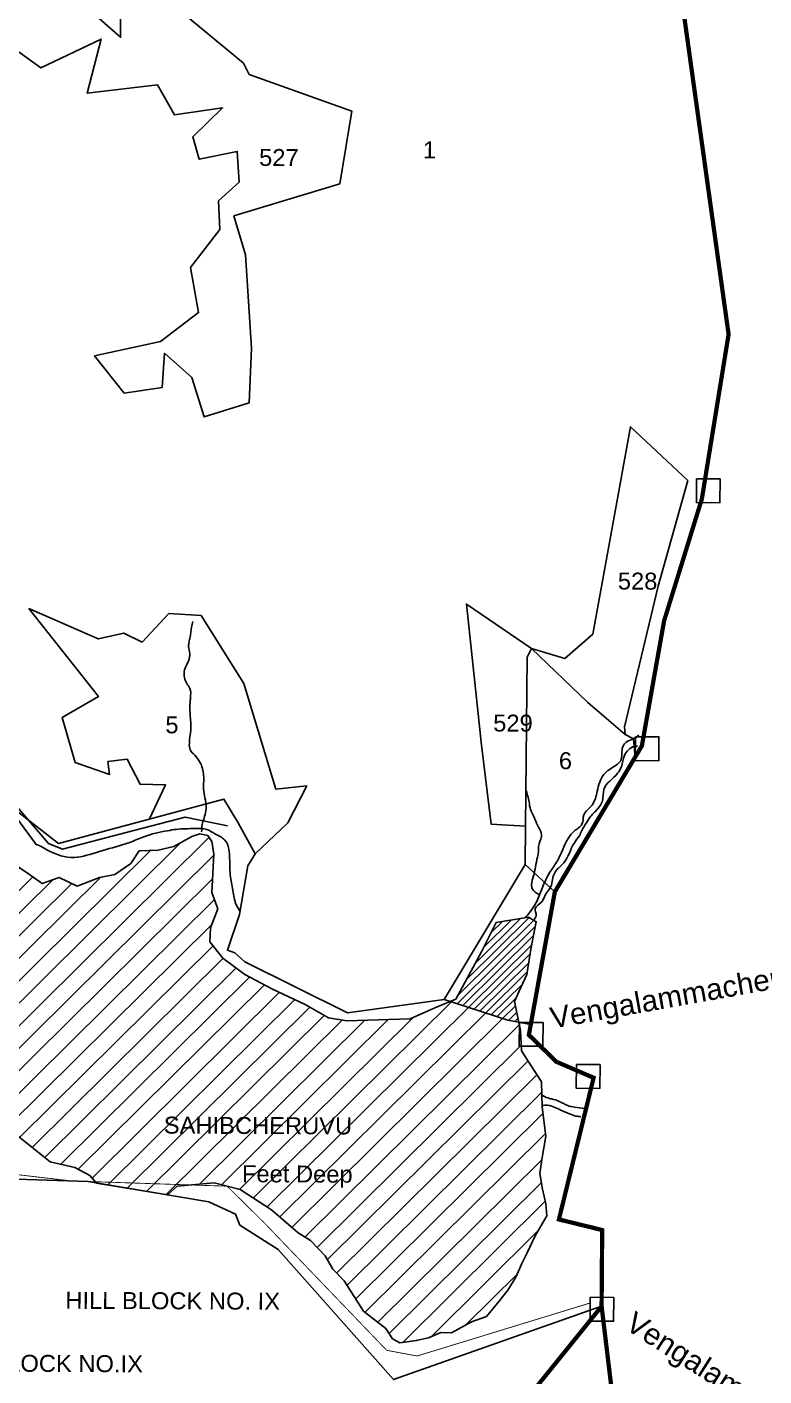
# Model space of a CAD drawing. Header units: feet. Extents: x 799341 to 808000, y 1563100 to 1570804.
# Drawn here: x 805668 to 806537, y 1565996 to 1567586 of the extents above; entities that cross this region are included whole.
import ezdxf

# ---------------------------------------------------------------- set-up
doc = ezdxf.new("R2010")
doc.units = ezdxf.units.FT
doc.header["$LTSCALE"] = 15
doc.header["$MEASUREMENT"] = 0
doc.linetypes.add('HIDDEN2', pattern=[0.1875, 0.125, -0.0625])
for name, color, linetype in [('HILL', 17, 'Continuous'), ('PLOT', 7, 'Continuous'), ('PLOT NO', 7, 'Continuous'), ('ROADS', 6, 'Continuous'), ('TANKS-STREAM', 4, 'Continuous'), ('VILLAGE STONES', 240, 'Continuous')]:
    doc.layers.add(name, color=color, linetype=linetype)
doc.layers.add('VILLAGE BOUNDRY', color=5, linetype='HIDDEN2', lineweight=100)
doc.styles.get("Standard").update_dxf_attribs({"font": 'arial.ttf'})
doc.linetypes.add('DOTS', pattern='A,1e-06,-3,["●",Standard,S=3,R=0,X=-1.25,Y=-1.25],-3', length=6.000001)

msp = doc.modelspace()

# ---------------------------------------------------------------- hatches: boundary and pattern name
at = {"layer": 'TANKS-STREAM'}
h = msp.add_hatch(dxfattribs=at)
h.set_pattern_fill('ANSI31,_O', color=256, scale=150.620672, angle=-0.2653)
h.set_pattern_definition([(44.7347113, (-10452.997, -2785.25), (-13.251328, 13.37461129), [])])
h.paths.add_polyline_path([(805695.1, 1566248.9), (805724.1, 1566242.1), (805741.9, 1566232.4), (805749.8, 1566223.7), (805833.3, 1566209.8), (805844.9, 1566220.2), (805888.3, 1566223.9), (805919, 1566216), (805955.9, 1566192), (805987.5, 1566164.9), (806002, 1566155.8), (806019.3, 1566138), (806028.3, 1566122.3), (806041.5, 1566108.4), (806064.3, 1566072.7), (806075, 1566064.3), (806090.7, 1566052.4), (806098.6, 1566040.1), (806107.4, 1566035.4), (806126.6, 1566037.9), (806141.1, 1566041.1), (806155.8, 1566047.4), (806168.1, 1566047.2), (806191.8, 1566060.1), (806209.4, 1566066.5), (806224.4, 1566084.4), (806234.4, 1566097.4), (806244.1, 1566112.6), (806251, 1566129), (806257.2, 1566141.6), (806266.9, 1566161.4), (806280.4, 1566184.9), (806279.3, 1566199.1), (806275.6, 1566216.3), (806272.2, 1566235), (806274.6, 1566251.5), (806279.3, 1566279), (806274.9, 1566313.3), (806274.1, 1566343.1), (806250.8, 1566379.6), (806249.7, 1566403.6), (806247.7, 1566413.1), (806234.4, 1566415.6), (806166.7, 1566437.7), (806148.6, 1566430.3), (806119.4, 1566417.2), (806044.9, 1566414.9), (806023.1, 1566418.4), (805995.9, 1566434.1), (805957.3, 1566452.4), (805924.8, 1566469.7), (805898.8, 1566488.9), (805883.5, 1566508.1), (805884.1, 1566524.4), (805892.7, 1566547.1), (805885.9, 1566566.2), (805888.1, 1566611.5), (805885.6, 1566626.3), (805881, 1566633.3), (805871.7, 1566635.3), (805862.2, 1566632.2), (805840.8, 1566620.5), (805822.3, 1566616.2), (805800.1, 1566615.2), (805790.1, 1566600.2), (805771.3, 1566587.5), (805753.3, 1566584), (805727.1, 1566573.8), (805705.7, 1566584), (805685.9, 1566576.7), (805669.5, 1566588.1), (805651.3, 1566600.7), (805639, 1566604.9), (805617.4, 1566620.6), (805604.8, 1566614.9), (805599.9, 1566603.6), (805597.9, 1566587), (805575.3, 1566551.4), (805570.9, 1566523.3), (805555.9, 1566490.5), (805555.9, 1566440), (805582.3, 1566384.5), (805617.6, 1566323.7), (805653.8, 1566281.9)])
h = msp.add_hatch(dxfattribs=at)
h.set_pattern_fill('ANSI31', color=256, scale=50.206891, angle=-0.2653)
h.set_pattern_definition([(44.73471127, (-10452.997, -2785.2494), (-4.417109334, 4.458203763), [])])
h.paths.add_polyline_path([(806261.9, 1566501.7), (806268, 1566531.8), (806258.9, 1566537.2), (806251.7, 1566536), (806220.9, 1566531), (806203.6, 1566496.1), (806173.2, 1566440.3), (806166.7, 1566437.7), (806234.4, 1566415.6), (806247.7, 1566413.1), (806242.6, 1566437.8), (806249.9, 1566454.2), (806256.8, 1566469.6)])

# ---------------------------------------------------------------- linework, layer by layer
at = {"layer": 'HILL'}
msp.add_lwpolyline([(806255.1, 1566599.1), (806290, 1566567)], dxfattribs=at)
at = {"layer": 'PLOT'}
for points in [[(804653, 1567863.7), (804653.5, 1567861.1), (804682.5, 1567862.3), (804716.7, 1567857.6), (804744.1, 1567836.5), (804775.2, 1567800), (804896, 1567655.6), (804975, 1567559.4), (805027.3, 1567499.1), (805068.3, 1567452), (805085.8, 1567432.9), (805123.7, 1567371.4), (805196.7, 1567278.1), (805287.2, 1567162.5), (805353, 1567078.3), (805451.9, 1566952), (805539.3, 1566828.9), (805577.7, 1566774.7), (805643.8, 1566681.6), (805693.1, 1566623.8), (805709.6, 1566617.4), (805784.6, 1566637), (805854.1, 1566655.1), (805904.2, 1566644.6)], [(805650.5, 1567562.5), (805684.2, 1567538.2), (805755.3, 1567572.3), (805738.7, 1567508.6), (805821.7, 1567518.1), (805841.7, 1567482.8), (805898.3, 1567491.1), (805863.2, 1567456.8), (805870.8, 1567430.5), (805915.6, 1567439.7), (805917.9, 1567403.7), (805893.6, 1567381.4), (805895.2, 1567347.7), (805860.7, 1567303.1), (805870.1, 1567249.8), (805825.4, 1567215.6), (805747.5, 1567198.9), (805782.2, 1567155), (805827, 1567161.5), (805830.1, 1567201.9), (805862.2, 1567173.2), (805876.6, 1567126.8), (805929.6, 1567143.3), (805932.6, 1567208), (805925.5, 1567317.9), (805911.8, 1567363.8), (806036.5, 1567401.7), (806050.8, 1567487.1), (805929.8, 1567530.5), (805923.1, 1567543.7), (805810.4, 1567637.2)], [(805778.1, 1567634), (805778.1, 1567574.4), (805714.7, 1567630.4)], [(806446.8, 1567051.7), (806379.3, 1567115.3), (806358.2, 1567000.4), (806334.6, 1566870.8), (806301.9, 1566842.1), (806262.3, 1566853.7), (806185.7, 1566906.2), (806203.6, 1566739.8), (806215.1, 1566646.7), (806255.4, 1566644.2), (806257.2, 1566843.5), (806262.3, 1566853.7)], [(806372.7, 1566752.3), (806372.1, 1566761.3), (806411.9, 1566927.3), (806446.8, 1567051.7)], [(805670.1, 1566900.9), (805751.9, 1566865.2), (805782.1, 1566872), (805803.6, 1566861.3), (805835.1, 1566895), (805873.3, 1566892.7), (805923.6, 1566812.7), (805961.2, 1566687.9), (805997.5, 1566691.8), (805975.1, 1566648.2), (805936.9, 1566611.9), (805916.6, 1566648.5), (805900, 1566676.4), (805705.1, 1566624.1), (805547.7, 1566746), (805417.3, 1566816.1)], [(805670.1, 1566900.9), (805752.2, 1566797.4), (805709.2, 1566772.6), (805724.5, 1566719.5), (805765.3, 1566705.4), (805763.2, 1566720.5), (805785.9, 1566723.5), (805801.1, 1566693.8), (805831.2, 1566693.1), (805812.2, 1566652.9)], [(806262.3, 1566853.7), (806328.8, 1566790.3), (806372.7, 1566752.3), (806382.7, 1566747.5), (806384.5, 1566725.6)], [(805559.7, 1566784.1), (805678.6, 1566622.9)], [(806255.4, 1566644.2), (806255.1, 1566599.1), (806159.5, 1566440), (806045.8, 1566424.5), (805924.7, 1566484.4), (805912.7, 1566495.1), (805904, 1566498.1), (805918.4, 1566540.2), (805928.3, 1566597.7), (805936.9, 1566611.9)], [(806159.5, 1566440), (806234.4, 1566415.6), (806261.7, 1566410.6)], [(805594.7, 1566230.3), (805740, 1566225.4), (805882.1, 1566201.7), (805913.7, 1566187.1), (805918.8, 1566174.2), (805964, 1566145.3), (806099.7, 1565992), (806345.1, 1566078.4)]]:
    msp.add_lwpolyline(points, dxfattribs=at)
at = {"layer": 'ROADS', "linetype": 'DOTS', "ltscale": 0.15, "const_width": 1}
msp.add_lwpolyline([(806331.3, 1566082.2), (806127.6, 1566019.8), (806091.8, 1566026.5), (805946.5, 1566177.8), (805903.7, 1566220), (805720, 1566226.2), (805616.1, 1566238.3), (805542.6, 1566260.7), (805491.8, 1566266.3), (805368.3, 1566332), (805300, 1566358.2), (805177.2, 1566459.8), (805063.6, 1566508.9), (805014.7, 1566525.6), (804962.4, 1566531.2), (804898.5, 1566544.5), (804807.4, 1566481.4), (804824.6, 1566445.5), (804820.3, 1566424.6), (804814.5, 1566399.2), (804697.3, 1566395.7), (804693.3, 1566393.8)], dxfattribs=at)
at = {"layer": 'TANKS-STREAM'}
msp.add_lwpolyline([(805651.3, 1566600.7), (805669.5, 1566588.1), (805685.9, 1566576.7), (805705.7, 1566584), (805727.1, 1566573.8), (805753.3, 1566584), (805771.3, 1566587.5), (805790.1, 1566600.2), (805800.1, 1566615.2), (805822.3, 1566616.2), (805840.8, 1566620.5), (805862.2, 1566632.2), (805871.7, 1566635.3), (805881, 1566633.3), (805885.6, 1566626.3), (805888.1, 1566611.5), (805885.9, 1566566.2), (805892.7, 1566547.1), (805884.1, 1566524.4), (805883.5, 1566508.1), (805898.8, 1566488.9), (805924.8, 1566469.7), (805957.3, 1566452.4), (805995.9, 1566434.1), (806023.1, 1566418.4), (806044.9, 1566414.9), (806119.4, 1566417.2), (806148.6, 1566430.3), (806173.2, 1566440.3), (806203.6, 1566496.1), (806220.9, 1566531), (806251.7, 1566536), (806258.9, 1566537.2), (806268, 1566531.8), (806261.9, 1566501.7), (806256.8, 1566469.6), (806249.9, 1566454.2), (806242.6, 1566437.8), (806249.7, 1566403.6), (806250.8, 1566379.6), (806274.1, 1566343.1), (806274.9, 1566313.3), (806279.3, 1566279), (806274.6, 1566251.5), (806272.2, 1566235), (806275.6, 1566216.3), (806279.3, 1566199.1), (806280.4, 1566184.9), (806266.9, 1566161.4), (806257.2, 1566141.6), (806251, 1566129), (806244.1, 1566112.6), (806234.4, 1566097.4), (806224.4, 1566084.4), (806209.4, 1566066.5), (806191.8, 1566060.1), (806168.1, 1566047.2), (806155.8, 1566047.4), (806141.1, 1566041.1), (806126.6, 1566037.9), (806107.4, 1566035.4), (806098.6, 1566040.1), (806090.7, 1566052.4), (806075, 1566064.3), (806064.3, 1566072.7), (806041.5, 1566108.4), (806028.3, 1566122.3), (806019.3, 1566138), (806002, 1566155.8), (805987.5, 1566164.9), (805955.9, 1566192), (805919, 1566216), (805888.3, 1566223.9), (805844.9, 1566220.2), (805833.3, 1566209.8), (805749.8, 1566223.7), (805741.9, 1566232.4), (805724.1, 1566242.1), (805695.1, 1566248.9), (805653.8, 1566281.9)], dxfattribs=at)
for points in [[(805863.2, 1566885.8), (805861.8, 1566879), (805860, 1566867.1), (805858.9, 1566861.6), (805858.4, 1566856.3), (805859.7, 1566847.7), (805859.4, 1566843.3), (805853.2, 1566826.3), (805856.2, 1566812.6), (805859.9, 1566806.7), (805860.5, 1566795.7), (805860.1, 1566789.8), (805860, 1566778.1), (805860.7, 1566769.7), (805860.8, 1566757.8), (805859.2, 1566742), (805860.3, 1566734.2), (805865.5, 1566728.1), (805871.7, 1566719.7), (805876, 1566704.5), (805876.2, 1566685.5), (805879.1, 1566664.6), (805877.1, 1566656), (805874, 1566643.2), (805873.7, 1566637.9)], [(806255.3, 1566536.6), (806260.6, 1566542.9), (806266.7, 1566552), (806273.4, 1566567.3), (806278.4, 1566579.2), (806284.2, 1566590.1), (806293, 1566603.6), (806305.6, 1566629.8), (806312.8, 1566638.5), (806322, 1566646.9), (806324.2, 1566657.8), (806333.9, 1566669.3), (806339.9, 1566685.5), (806347.8, 1566705.3), (806358.4, 1566713.8), (806367.6, 1566721.6), (806370.1, 1566738.1), (806375.1, 1566744.2), (806382.7, 1566747.5), (806388.9, 1566751.7)], [(806387.3, 1566738.7), (806383.5, 1566738.3), (806372, 1566727.8), (806368.4, 1566714.5), (806364, 1566706.7), (806347.8, 1566687.7), (806346, 1566673.9), (806340.5, 1566665), (806336.9, 1566660.7), (806332.3, 1566656.1), (806327.3, 1566648.5), (806321.8, 1566639.2), (806318.9, 1566633.1), (806313, 1566624.8), (806300.6, 1566601.2), (806290.7, 1566590.9), (806287.1, 1566581.2), (806285.3, 1566573.1), (806278.6, 1566563.2), (806274.6, 1566555.2), (806266.8, 1566547.3), (806268.1, 1566539.1), (806264.9, 1566533.6)], [(806255.8, 1566687.9), (806259.6, 1566672.9), (806261.4, 1566663.9), (806264.6, 1566657.4), (806267.4, 1566650.1), (806274.2, 1566632.1), (806270.7, 1566620.5), (806270.7, 1566614), (806269.4, 1566607.9), (806267.2, 1566596.3), (806264.7, 1566585.7), (806262.5, 1566575.3), (806263.4, 1566570.7), (806271.9, 1566563.4)], [(805919, 1566543.8), (805914.5, 1566551.7), (805910.5, 1566568.5), (805907.5, 1566586.9), (805906.8, 1566599), (805900.8, 1566628.3), (805889.3, 1566635.5), (805879.7, 1566640.5), (805865.9, 1566641.6), (805843.6, 1566640.6), (805833.5, 1566639), (805805.7, 1566632), (805788.9, 1566625.2), (805768.7, 1566619), (805738.2, 1566610.1), (805723.9, 1566607.4), (805692.2, 1566616.1), (805678.6, 1566622.9), (805677.3, 1566623.3)], [(806274.5, 1566328.2), (806276.3, 1566326.7), (806283.6, 1566323.4), (806288.4, 1566322.3), (806297.2, 1566318.9), (806301.5, 1566316.8), (806306.6, 1566314.5), (806313.1, 1566313.3), (806325.2, 1566311.7)], [(806274.8, 1566315), (806281.5, 1566315.5), (806296.8, 1566309.7), (806306.2, 1566305.8), (806314.6, 1566302.7), (806320.8, 1566301.9)]]:
    msp.add_spline(points, degree=3, dxfattribs=at)
at = {"layer": 'VILLAGE BOUNDRY', "lineweight": -2, "ltscale": 10, "const_width": 5.02}
msp.add_lwpolyline([(806427.8, 1567704), (806494.8, 1567224.2), (806463.3, 1567030.2), (806418.8, 1566886.5), (806392.6, 1566739.1), (806290, 1566567), (806259.4, 1566398.3), (806291.9, 1566366.6), (806335.7, 1566347.8), (806294.8, 1566180.8), (806345.8, 1566168.3), (806345.1, 1566078.4), (806319.9, 1566047.2), (806219.5, 1565923)], dxfattribs=at)
at = {"layer": 'VILLAGE BOUNDRY', "linetype": 'ByBlock', "lineweight": -2, "const_width": 5.02}
msp.add_lwpolyline([(806345.1, 1566078.4), (806362.5, 1565934.6)], dxfattribs=at)
at = {"layer": 'VILLAGE STONES'}
for points in [[(806456.9, 1567053.9), (806484.7, 1567053.8), (806484.6, 1567025.7), (806456.8, 1567025.8)], [(806384.9, 1566749.8), (806412.7, 1566749.7), (806412.5, 1566721.6), (806384.7, 1566721.8)], [(806248.3, 1566413), (806276.1, 1566412.9), (806275.9, 1566384.9), (806248.1, 1566385)], [(806315.4, 1566363.4), (806343.3, 1566363.3), (806343.1, 1566335.2), (806315.3, 1566335.4)], [(806331.6, 1566089), (806359.4, 1566088.8), (806359.3, 1566060.8), (806331.5, 1566060.9)]]:
    msp.add_lwpolyline(points, close=True, dxfattribs=at)

# ---------------------------------------------------------------- texts
at = {"layer": 'PLOT NO'}
for s, height, rotation, p in [('527', 20, 359.7347, (805941.4, 1567422.7)), ('1', 20, 359.7347, (806134.4, 1567431.6)), ('528', 20, 359.7347, (806364.2, 1566923.4)), ('5', 20, 359.7347, (805830.9, 1566753.9)), ('529', 20, 359.7347, (806217.3, 1566756)), ('6', 20, 359.7347, (806294.7, 1566711.6)), ('Vengalammacheruvu 2Miles', 25, 10.1625, (806287, 1566405.6)), ('SAHIBCHERUVU', 20, 359.7347, (805829.1, 1566282)), ('Feet Deep ', 20, 359.7347, (805921.2, 1566224.7)), ('HILL BLOCK NO. IX', 20, 359.7347, (805713, 1566075.5)), ('Vengalammacheruvu 2Miles', 25, 327.4746, (806371.3, 1566052.5)), ('BLOCK NO.IX', 20, 359.7347, (805625.9, 1566001.4))]:
    msp.add_text(s, height=height, rotation=rotation, dxfattribs=at).set_placement(p)

doc.saveas('drawing.dxf')
